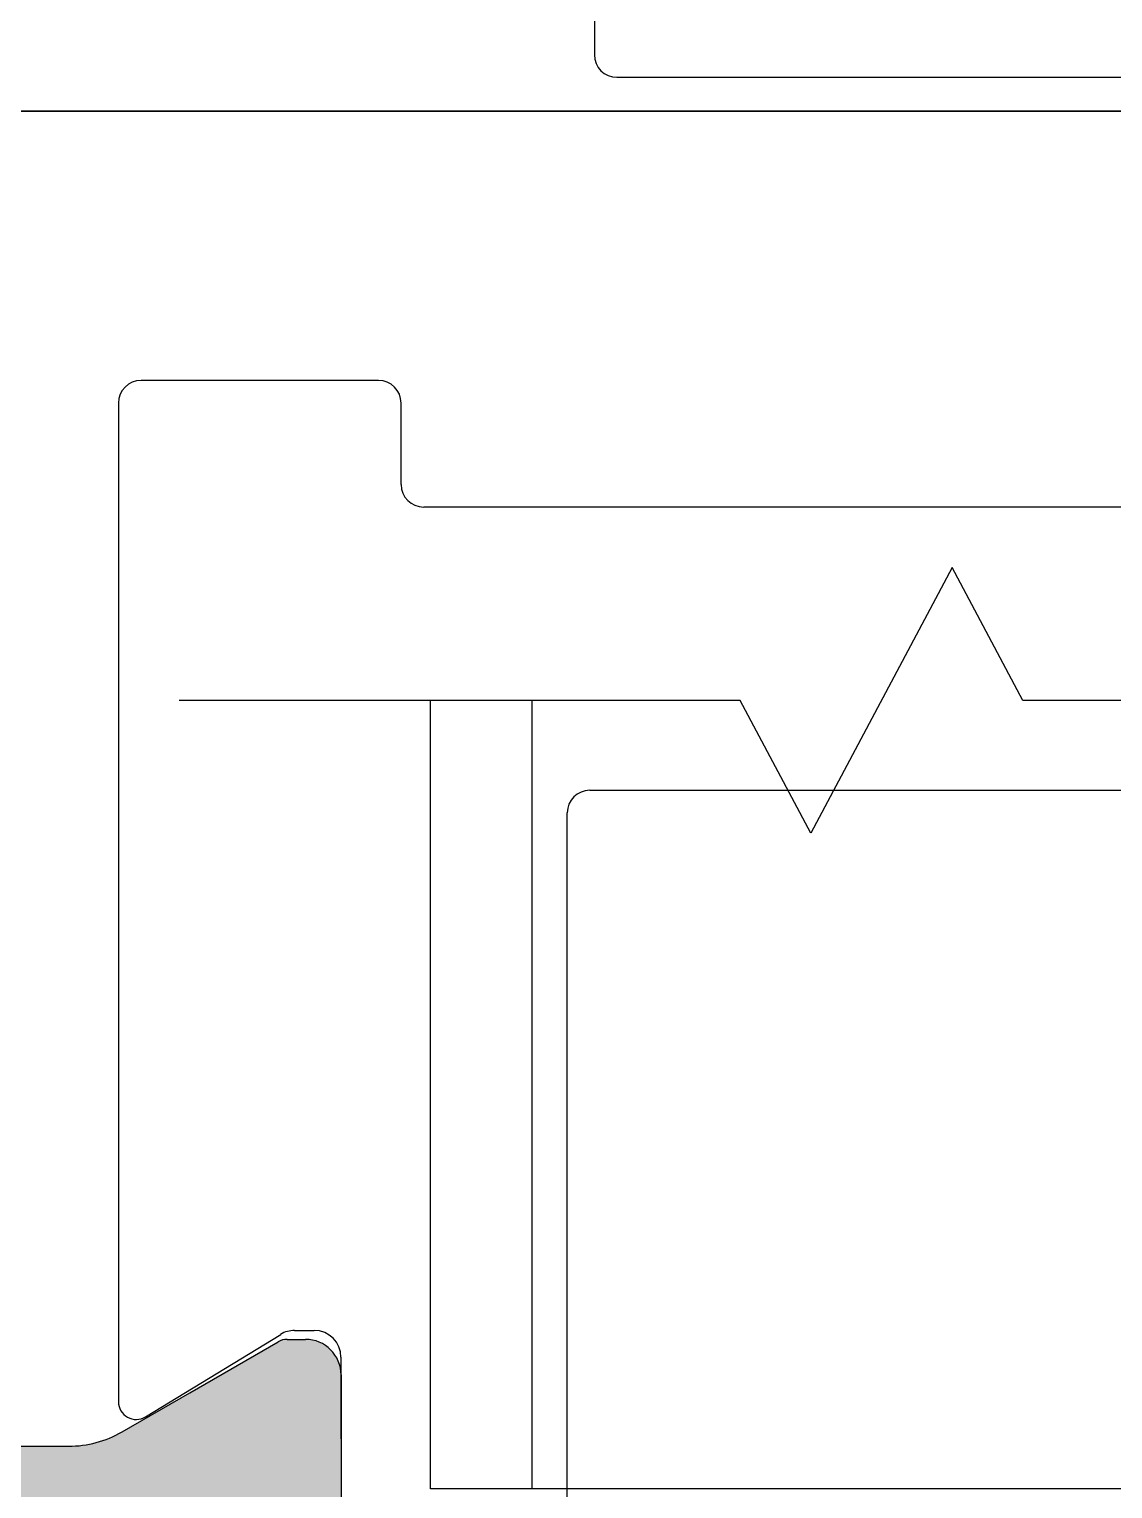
# Model space of a CAD drawing. Extents: x -82 to 113, y -82 to 93.
# Drawn here: x 28.257 to 28.736, y 78.844 to 79.489 of the extents above; entities that cross this region are included whole.
import ezdxf

# ---------------------------------------------------------------- set-up
doc = ezdxf.new("R2010")
doc.units = 0
doc.header["$MEASUREMENT"] = 0
doc.layers.get('0').update_dxf_attribs({"linetype": 'CONTINUOUS'})
for name, color, linetype in [('DIM', 7, 'CONTINUOUS'), ('I-Strut', 7, 'CONTINUOUS'), ('INERTIA', 7, 'CONTINUOUS'), ('VENT', 5, 'CONTINUOUS')]:
    doc.layers.add(name, color=color, linetype=linetype)

# ---------------------------------------------------------------- blocks, each defined once
blk = doc.blocks.new('spacer')
at = {"layer": 'INERTIA', "color": 7, "lineweight": 35}
blk.add_lwpolyline([(-2.59562, 35.89689), (-1.09562, 35.89689), (-1.09562, 37.39689), (-2.59562, 37.39689)], close=True, dxfattribs=at)
blk = doc.blocks.new('FGSFG FG')
at = {"layer": 'INERTIA', "color": 7}
for p, q in [((-67.53166, 45.0972), (-67.50041, 45.15594)), ((-67.50041, 45.15594), (-67.4379, 45.03846)), ((-67.78106, 45.0972), (-67.53166, 45.0972)), ((-67.4379, 45.03846), (-67.40665, 45.0972)), ((-67.40665, 45.0972), (-67.15869, 45.0972)), ((-67.31469, 44.74864), (-67.31469, 45.0972)), ((-67.26969, 44.74864), (-67.26969, 45.0972)), ((-67.72469, 44.74864), (-67.26969, 44.74864))]:
    blk.add_line(p, q, dxfattribs=at)
blk = doc.blocks.new('3203-1_Sash_Component')
for p, q in [((1.32902, 2.75579), (1.329, 2.90732)), ((1.229, 2.86599), (1.229, 2.51515)), ((1.41546, 2.7822), (1.35569, 2.74571)), ((1.42744, 2.33398), (1.42744, 2.77548)), ((1.34954, 2.74398), (1.34083, 2.74398)), ((1.219, 2.50515), (0.072, 2.50498)), ((0.72224, 2.37998), (1.29244, 2.37998)), ((1.30244, 2.36998), (1.30244, 2.33398)), ((1.31244, 2.32398), (1.41744, 2.32398)), ((1.207, 2.18998), (0.72224, 2.18998)), ((1.217, 2.07498), (1.217, 2.17998))]:
    blk.add_line(p, q)
for centre, radius, start, end in [((1.41956, 2.77548), 0.00787, 0.00863, 121.40863), ((1.34083, 2.75579), 0.01181, 180.00863, 270.00863), ((1.34954, 2.75579), 0.01181, 270.00863, 301.40863), ((1.219, 2.51515), 0.01, 270.00847, 360), ((1.29244, 2.36998), 0.01, 0, 90), ((1.31244, 2.33398), 0.01, 180, 270), ((1.41744, 2.33398), 0.01, 270, 360), ((1.207, 2.17998), 0.01, 0, 90)]:
    blk.add_arc(centre, radius, start, end)
blk = doc.blocks.new('25198-18.6mmX6.0mm_Std_I-Strut')
at = {"layer": 'I-Strut'}
h = blk.add_hatch(color=256, dxfattribs=at)
h.dxf.hatch_style = 1
h.paths.add_polyline_path([(0.14161, -0.00504, 0.244698), (0.13193, 0), (-0.13193, 0, 0.244698), (-0.14161, -0.00504), (-0.21138, -0.10468, -0.244698), (-0.23718, -0.11811), (-0.25516, -0.11811, -0.131652), (-0.26107, -0.11653), (-0.29921, -0.09451), (-0.33833, -0.07192, 0.131652), (-0.34227, -0.07087), (-0.35039, -0.07087, 0.414214), (-0.36614, -0.08661), (-0.36614, -0.1063), (-0.36614, -0.20079), (-0.36614, -0.22047, 0.414214), (-0.35039, -0.23622), (-0.34227, -0.23622, 0.131652), (-0.33833, -0.23517), (-0.29921, -0.21258), (-0.26929, -0.19531, -0.131652), (-0.24567, -0.18898), (-0.214, -0.18898, 0.244698), (-0.18175, -0.17219), (-0.11705, -0.07978, -0.244698), (-0.0848, -0.06299), (0.0848, -0.06299, -0.244698), (0.11705, -0.07978), (0.18175, -0.17219, 0.244698), (0.214, -0.18898), (0.24567, -0.18898, -0.131652), (0.26929, -0.19531), (0.33833, -0.23517, 0.131652), (0.34227, -0.23622), (0.35039, -0.23622, 0.414214), (0.36614, -0.22047), (0.36614, -0.20079), (0.36614, -0.1063), (0.36614, -0.08661, 0.414214), (0.35039, -0.07087), (0.34227, -0.07087, 0.131652), (0.33833, -0.07192), (0.26107, -0.11653, -0.131652), (0.25516, -0.11811), (0.23718, -0.11811, -0.244698), (0.21138, -0.10468)])
for p, q in [((-0.13193, 0), (0.13193, 0)), ((-0.21138, -0.10468), (-0.14161, -0.00504)), ((0.14161, -0.00504), (0.21138, -0.10468)), ((0.0848, -0.06299), (-0.0848, -0.06299)), ((-0.35039, -0.07087), (-0.34227, -0.07087)), ((0.34227, -0.07087), (0.35039, -0.07087)), ((-0.33833, -0.07192), (-0.29921, -0.09451)), ((0.26107, -0.11653), (0.33833, -0.07192)), ((-0.11705, -0.07978), (-0.18175, -0.17219)), ((0.18175, -0.17219), (0.11705, -0.07978)), ((-0.36614, -0.1063), (-0.36614, -0.08661)), ((0.36614, -0.08661), (0.36614, -0.1063)), ((-0.29921, -0.09451), (-0.26107, -0.11653)), ((-0.36614, -0.20079), (-0.36614, -0.1063)), ((0.36614, -0.1063), (0.36614, -0.20079)), ((-0.25516, -0.11811), (-0.23718, -0.11811)), ((0.23718, -0.11811), (0.25516, -0.11811)), ((-0.214, -0.18898), (-0.24567, -0.18898)), ((0.24567, -0.18898), (0.214, -0.18898)), ((-0.26929, -0.19531), (-0.29921, -0.21258)), ((0.33833, -0.23517), (0.26929, -0.19531)), ((-0.36614, -0.22047), (-0.36614, -0.20079)), ((0.36614, -0.20079), (0.36614, -0.22047)), ((-0.29921, -0.21258), (-0.33833, -0.23517)), ((-0.34227, -0.23622), (-0.35039, -0.23622)), ((0.35039, -0.23622), (0.34227, -0.23622))]:
    blk.add_line(p, q, dxfattribs=at)
for centre, radius, start, end in [((-0.13193, -0.01181), 0.01181, 90, 145), ((0.13193, -0.01181), 0.01181, 35, 90), ((-0.0848, -0.10236), 0.03937, 90, 145), ((0.0848, -0.10236), 0.03937, 35, 90), ((-0.35039, -0.08661), 0.01575, 90, 180), ((-0.34227, -0.07874), 0.00787, 60, 90), ((0.34227, -0.07874), 0.00787, 90, 120), ((0.35039, -0.08661), 0.01575, 360, 90), ((-0.23718, -0.08661), 0.0315, 270, 325), ((0.23718, -0.08661), 0.0315, 215, 270), ((-0.25516, -0.1063), 0.01181, 240, 270), ((0.25516, -0.1063), 0.01181, 270, 300), ((-0.214, -0.14961), 0.03937, 270, 325), ((0.214, -0.14961), 0.03937, 215, 270), ((-0.24567, -0.23622), 0.04724, 90, 120), ((0.24567, -0.23622), 0.04724, 60, 90), ((-0.35039, -0.22047), 0.01575, 180, 270), ((0.35039, -0.22047), 0.01575, 270, 0), ((-0.34227, -0.22835), 0.00787, 270, 300), ((0.34227, -0.22835), 0.00787, 240, 270)]:
    blk.add_arc(centre, radius, start, end, dxfattribs=at)
blk = doc.blocks.new('3203_Sash_Assembly')
for name, p in [('3203-1_Sash_Component', (0, 0)), ('25198-18.6mmX6.0mm_Std_I-Strut', (1.69513, 2.98414))]:
    blk.add_blockref(name, p)

msp = doc.modelspace()

# ---------------------------------------------------------------- block references
at = {"layer": 'DIM', "rotation": 180}
msp.add_blockref('spacer', (26.60408, 116.84995), dxfattribs=at)
at = {"layer": 'INERTIA', "color": 7, "xscale": -1}
msp.add_blockref('FGSFG FG', (-38.83554, 34.0954), dxfattribs=at)
at = {"layer": 'VENT', "rotation": 180}
msp.add_blockref('3203_Sash_Assembly', (29.72365, 81.65803), dxfattribs=at)

doc.saveas('drawing.dxf')
